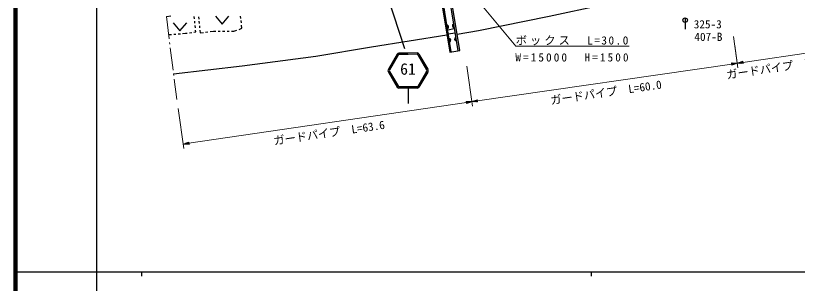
# Model space of a CAD drawing. Units: millimetres, scale not verified. Extents: x 40000 to 680000, y 20000 to 380000.
# Drawn here: x 40000 to 213854, y 202409 to 261957 of the extents above; entities that cross this region are included whole.
import ezdxf
from ezdxf.enums import TextEntityAlignment as Align

# ---------------------------------------------------------------- set-up
doc = ezdxf.new("R2010")
doc.units = ezdxf.units.MM
doc.header["$LTSCALE"] = 1000
for name, color, linetype, lineweight in [('M-BGD', 7, 'Continuous', 25), ('M-BGD-HTXT', 7, 'Continuous', 13), ('M-STR-HTXT', 7, 'Continuous', 13), ('M-STR-STRC', 7, 'Continuous', 25), ('M-TTL', 2, 'Continuous', 140), ('M-TTL-BAND', 7, 'Continuous', 25)]:
    doc.layers.add(name, color=color, linetype=linetype, lineweight=lineweight)
doc.styles.add('ＭＳ ゴシック', font='')
doc.styles.get('ＭＳ ゴシック').set_extended_font_data('MS Gothic')

msp = doc.modelspace()

# ---------------------------------------------------------------- linework, layer by layer
at = {"layer": 'M-BGD'}
for p, q in [((136897, 253872), (134129, 270971)), ((135555, 271202), (138323, 254103)), ((73532, 261798), (74522, 261940)), ((79786, 261246), (79738, 261744)), ((80681, 261705), (80727, 261207)), ((84429, 261852), (85929, 260052)), ((85929, 260052), (87429, 261852)), ((90082, 261351), (90025, 261848)), ((90195, 260358), (90138, 260854)), ((75054, 260378), (76554, 258578)), ((76554, 258578), (78054, 260378)), ((79883, 260251), (79835, 260749)), ((79979, 259256), (79931, 259753)), ((80772, 260709), (80818, 260211)), ((80864, 259713), (80909, 259215)), ((89677, 258903), (90332, 259159)), ((90332, 259159), (90252, 259861)), ((136096, 258817), (137520, 259067)), ((74036, 257752), (74652, 257797)), ((75150, 257833), (75649, 257869)), ((76148, 257905), (76647, 257941)), ((77145, 257978), (77761, 258022)), ((77761, 258022), (78171, 258076)), ((78667, 258141), (79163, 258206)), ((79659, 258270), (80069, 258324)), ((80069, 258324), (80027, 258758)), ((80955, 258718), (81010, 258111)), ((81010, 258111), (81751, 258217)), ((82245, 258289), (82740, 258360)), ((83235, 258431), (83975, 258537)), ((83975, 258537), (84516, 258529)), ((85016, 258521), (85516, 258513)), ((86016, 258506), (86516, 258498)), ((87016, 258490), (87516, 258482)), ((88016, 258475), (88556, 258466)), ((88556, 258466), (89211, 258722)), ((136244, 257908), (137667, 258158))]:
    msp.add_line(p, q, dxfattribs=at)
for points in [[(331428, 285880), (314986, 288139), (301065, 287589), (288565, 286985), (270135, 285476), (249219, 282546), (233097, 279439), (228232, 278409), (213601, 275266), (207599, 273988), (189844, 268999), (170419, 264293), (158665, 261737), (142969, 258594), (138177, 257754)], [(135925, 257591), (119141, 254918), (106792, 252894), (90385, 250692), (75137, 248913)]]:
    msp.add_lwpolyline(points, dxfattribs=at)
msp.add_lwpolyline([(133768, 270913), (136537, 253814), (138757, 254174), (135988, 271272)], close=True, dxfattribs=at)
for centre, radius, start, end in [((135939, 259452), 354, 287.99404, 90.39922), ((135939, 259452), 283, 290.21808, 88.17518), ((135939, 259452), 212, 293.96441, 84.42886), ((135939, 259452), 142, 301.67614, 76.71713), ((135939, 259452), 100, 311.9938, 66.39947), ((137472, 259700), 354, 107.99404, 270.39922), ((137472, 259700), 283, 110.21808, 268.17518), ((137472, 259700), 212, 113.96441, 264.42886), ((137472, 259700), 142, 121.67614, 256.71713), ((137472, 259700), 100, 131.9938, 246.39947), ((136418, 256490), 354, 287.99404, 90.39922), ((136418, 256490), 283, 290.21808, 88.17518), ((136418, 256490), 212, 293.96441, 84.42886), ((136418, 256490), 142, 301.67614, 76.71713), ((136418, 256490), 100, 311.9938, 66.39947), ((137951, 256739), 354, 107.99404, 270.39922), ((137951, 256739), 283, 110.21808, 268.17518), ((137951, 256739), 212, 113.96441, 264.42886), ((137951, 256739), 142, 121.67614, 256.71713), ((137951, 256739), 100, 131.9938, 246.39947)]:
    msp.add_arc(centre, radius, start, end, dxfattribs=at)
at = {"layer": 'M-BGD-HTXT'}
for p, q in [((74157, 256781), (73539, 261743)), ((74305, 255590), (74256, 255987)), ((75022, 249835), (74404, 254797)), ((75171, 248644), (75121, 249041)), ((75839, 243282), (75270, 247850))]:
    msp.add_line(p, q, dxfattribs=at)
at = {"layer": 'M-STR-HTXT'}
for p, q in [((135107, 274671), (151213, 255137)), ((199631, 257310), (200634, 250383)), ((151213, 255137), (176413, 255137)), ((199921, 255332), (200645, 250384)), ((201737, 251555), (218477, 254006)), ((140328, 250745), (141637, 241841)), ((142711, 243007), (199254, 251193)), ((200491, 251372), (199218, 251441)), ((199218, 251441), (199290, 250946)), ((199473, 251427), (199225, 251391)), ((199232, 251342), (199727, 251413)), ((199982, 251400), (199239, 251292)), ((199247, 251243), (200236, 251386)), ((200491, 251372), (199254, 251193)), ((199261, 251144), (200251, 251287)), ((200010, 251202), (199268, 251094)), ((199275, 251045), (199770, 251117)), ((199530, 251031), (199282, 250995)), ((200491, 251372), (199290, 250946)), ((200500, 251374), (201701, 251802)), ((200500, 251374), (201737, 251555)), ((200500, 251374), (201774, 251308)), ((201730, 251604), (200741, 251460)), ((201745, 251505), (200755, 251361)), ((200981, 251545), (201723, 251654)), ((201010, 251347), (201752, 251456)), ((201716, 251703), (201221, 251631)), ((201759, 251407), (201264, 251334)), ((201461, 251717), (201708, 251753)), ((201519, 251321), (201766, 251357)), ((201774, 251308), (201701, 251802)), ((78531, 233571), (140255, 242649)), ((141492, 242830), (140219, 242896)), ((140219, 242896), (140292, 242401)), ((140473, 242883), (140226, 242846)), ((140233, 242797), (140728, 242870)), ((140983, 242857), (140241, 242747)), ((140248, 242698), (141237, 242844)), ((141492, 242830), (140255, 242649)), ((140262, 242599), (141252, 242745)), ((141012, 242659), (140270, 242550)), ((140277, 242500), (140772, 242573)), ((140532, 242487), (140284, 242451)), ((141492, 242830), (140292, 242401)), ((141474, 242828), (142675, 243254)), ((141474, 242828), (142711, 243007)), ((141474, 242828), (142747, 242760)), ((142704, 243056), (141714, 242913)), ((142718, 242957), (141729, 242814)), ((141955, 242998), (142697, 243106)), ((141983, 242801), (142726, 242908)), ((142690, 243155), (142195, 243084)), ((142733, 242859), (142238, 242787)), ((142435, 243169), (142683, 243205)), ((142492, 242773), (142740, 242809)), ((142747, 242760), (142675, 243254)), ((76130, 241304), (77439, 232399)), ((77294, 233389), (78494, 233818)), ((77294, 233389), (78531, 233571)), ((77294, 233389), (78567, 233323)), ((78523, 233620), (77534, 233475)), ((78538, 233521), (77549, 233376)), ((77774, 233560), (78516, 233670)), ((77803, 233363), (78545, 233472)), ((78509, 233719), (78014, 233646)), ((78552, 233422), (78058, 233349)), ((78254, 233732), (78502, 233768)), ((78312, 233336), (78560, 233373)), ((78567, 233323), (78494, 233818))]:
    msp.add_line(p, q, dxfattribs=at)
at = {"layer": 'M-STR-STRC'}
for p, q in [((119869, 275060), (126485, 254646)), ((188890, 261461), (188890, 258961)), ((124822, 253387), (122891, 250045)), ((125082, 253237), (123151, 249895)), ((129439, 253255), (131398, 249929)), ((129698, 253407), (131656, 250081)), ((122900, 249357), (124880, 246050)), ((123157, 249511), (125137, 246204)), ((131394, 249545), (129442, 246221)), ((131653, 249393), (129701, 246069)), ((127292, 245814), (127292, 242428))]:
    msp.add_line(p, q, dxfattribs=at)
for points in [[(129323, 253657), (127259, 253640), (125195, 253640)], [(129290, 253357), (127261, 253340), (125230, 253340)], [(129325, 245831), (127292, 245814), (125257, 245814)], [(129285, 246131), (127290, 246114), (125294, 246114)]]:
    msp.add_lwpolyline(points, dxfattribs=at)
msp.add_circle((188890, 260961), 500, dxfattribs=at)
for centre, radius, start, end in [((125212, 253214), 427, 92.29572, 156.02366), ((125252, 253150), 191, 96.53703, 152.95737), ((129270, 253167), 191, 27.51575, 83.93609), ((129309, 253231), 427, 24.44946, 88.1774), ((123518, 249709), 711, 151.80974, 209.66878), ((123518, 249709), 412, 151.80974, 209.66878), ((131032, 249740), 412, 330.80435, 28.66338), ((131032, 249740), 711, 330.80435, 28.66338), ((125370, 246416), 612, 216.76349, 259.34701), ((125306, 246317), 203, 214.0004, 273.155), ((129272, 246334), 203, 267.31812, 326.47272), ((129207, 246432), 612, 281.12611, 323.70964)]:
    msp.add_arc(centre, radius, start, end, dxfattribs=at)
at = {"layer": 'M-TTL'}
msp.add_line((40000, 380000), (40000, 20000), dxfattribs=at)
at = {"layer": 'M-TTL-BAND'}
for p, q in [((58000, 370000), (58000, 20000)), ((40000, 205000), (579000, 205000)), ((68000, 205000), (68000, 204000)), ((168000, 205000), (168000, 204000))]:
    msp.add_line(p, q, dxfattribs=at)

# ---------------------------------------------------------------- texts
at = {"layer": 'M-STR-HTXT', "style": 'ＭＳ ゴシック'}
for s, rotation, p in [('ガードパイプ  L=14.0', 8.331, (210643, 249120)), ('ガードパイプ  L=60.0', 8.238, (171513, 243438)), ('ガードパイプ  L=63.6', 8.367, (109931, 234449))]:
    msp.add_text(s, height=1833, rotation=rotation, dxfattribs=at).set_placement(p, align=Align.BOTTOM_CENTER)
at = {"layer": 'M-STR-HTXT', "char_height": 1833, "attachment_point": 8, "style": 'ＭＳ ゴシック'}
for s, insert in [('\\T1.27;ボックス\u3000L=30.0', (163913, 255337)), ('\\T1.37;W=15000\u3000H=1500', (163950, 251728))]:
    msp.add_mtext(s, dxfattribs=dict(at, insert=insert))
at = {"layer": 'M-STR-STRC', "style": 'ＭＳ ゴシック'}
for s, p in [('325-3', (190807, 260044)), ('407-B', (190949, 257239))]:
    msp.add_text(s, height=1833, dxfattribs=at).set_placement(p, align=Align.MIDDLE_LEFT)
msp.add_text('61', height=2566, dxfattribs=at).set_placement((125515, 248048), align=Align.BOTTOM_LEFT)

doc.saveas('drawing.dxf')
